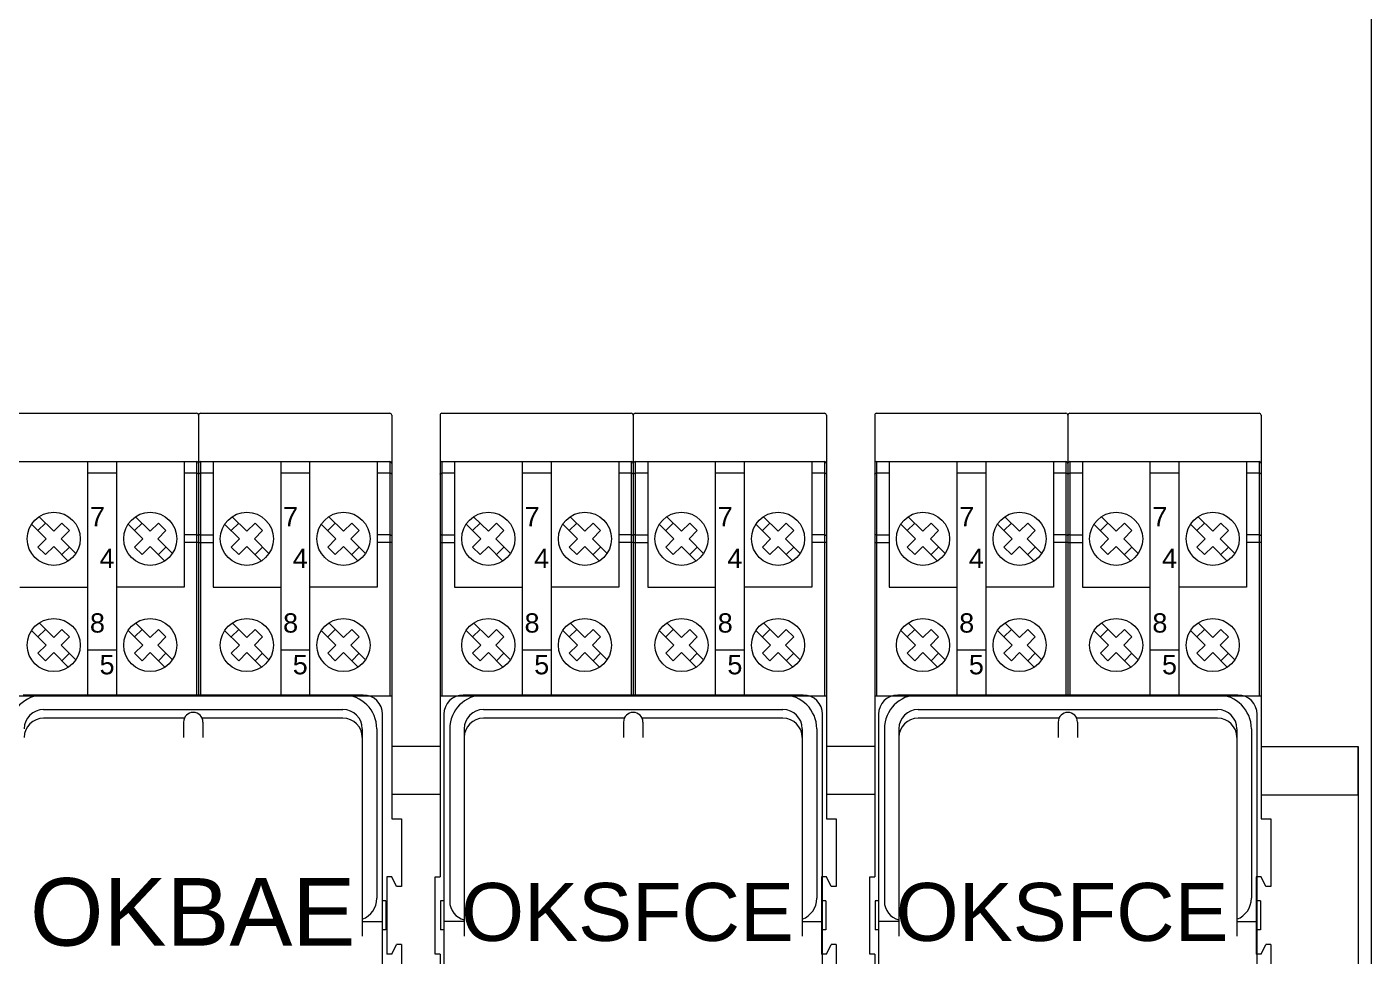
# Model space of a CAD drawing. Header units: millimetres. Extents: x 4137 to 6698, y 1400 to 3585.
# Drawn here: x 6354.3 to 6493.4, y 2784.6 to 2880.8 of the extents above; entities that cross this region are included whole.
import ezdxf

# ---------------------------------------------------------------- set-up
doc = ezdxf.new("R2010")
doc.units = ezdxf.units.MM
doc.layers.add('000-PI-Oprema', color=30, linetype='Continuous', lineweight=5)
doc.layers.add('002-PI-Kabelska kanalica', color=150, linetype='Continuous')
doc.styles.get("Standard").update_dxf_attribs({"font": 'arial.ttf'})

msp = doc.modelspace()

# ---------------------------------------------------------------- linework, layer by layer
at = {"layer": '000-PI-Oprema', "color": 0, "linetype": 'ByBlock', "lineweight": 0}
for p, q in [((6352.25, 2840.77), (6371.85, 2840.77)), ((6372.05, 2840.57), (6372.05, 2811.52)), ((6372.25, 2840.77), (6391.85, 2840.77)), ((6392.05, 2840.57), (6392.05, 2798.77)), ((6397.05, 2840.57), (6397.05, 2792.77)), ((6397.25, 2840.77), (6416.85, 2840.77)), ((6417.05, 2840.57), (6417.05, 2811.52)), ((6417.25, 2840.77), (6436.85, 2840.77)), ((6437.05, 2840.57), (6437.05, 2798.77)), ((6442.05, 2840.57), (6442.05, 2792.77)), ((6442.25, 2840.77), (6461.85, 2840.77)), ((6462.05, 2840.57), (6462.05, 2811.52)), ((6462.25, 2840.77), (6481.85, 2840.77)), ((6482.05, 2840.57), (6482.05, 2798.77)), ((6352.25, 2835.77), (6371.85, 2835.77)), ((6360.55, 2835.77), (6360.55, 2811.52)), ((6363.55, 2835.77), (6363.55, 2811.52)), ((6370.55, 2835.77), (6370.55, 2822.77)), ((6371.85, 2835.77), (6371.85, 2811.52)), ((6372.25, 2835.77), (6372.25, 2811.52)), ((6372.25, 2835.77), (6391.85, 2835.77)), ((6373.55, 2835.77), (6373.55, 2822.77)), ((6380.55, 2835.77), (6380.55, 2811.52)), ((6383.55, 2835.77), (6383.55, 2811.52)), ((6390.55, 2835.77), (6390.55, 2822.77)), ((6391.85, 2835.77), (6391.85, 2811.52)), ((6397.25, 2835.77), (6397.25, 2811.52)), ((6397.25, 2835.77), (6416.85, 2835.77)), ((6398.55, 2835.77), (6398.55, 2822.77)), ((6405.55, 2835.77), (6405.55, 2811.52)), ((6408.55, 2835.77), (6408.55, 2811.52)), ((6415.55, 2835.77), (6415.55, 2822.77)), ((6416.85, 2835.77), (6416.85, 2811.52)), ((6417.25, 2835.77), (6417.25, 2811.52)), ((6417.25, 2835.77), (6436.85, 2835.77)), ((6418.55, 2835.77), (6418.55, 2822.77)), ((6425.55, 2835.77), (6425.55, 2811.52)), ((6428.55, 2835.77), (6428.55, 2811.52)), ((6435.55, 2835.77), (6435.55, 2822.77)), ((6436.85, 2835.77), (6436.85, 2811.52)), ((6442.25, 2835.77), (6442.25, 2811.52)), ((6442.25, 2835.77), (6461.85, 2835.77)), ((6443.55, 2835.77), (6443.55, 2822.77)), ((6450.55, 2835.77), (6450.55, 2811.52)), ((6453.55, 2835.77), (6453.55, 2811.52)), ((6460.55, 2835.77), (6460.55, 2822.77)), ((6461.85, 2835.77), (6461.85, 2811.52)), ((6462.25, 2835.77), (6462.25, 2811.52)), ((6462.25, 2835.77), (6481.85, 2835.77)), ((6463.55, 2835.77), (6463.55, 2822.77)), ((6470.55, 2835.77), (6470.55, 2811.52)), ((6473.55, 2835.77), (6473.55, 2811.52)), ((6480.55, 2835.77), (6480.55, 2822.77)), ((6481.85, 2835.77), (6481.85, 2811.52)), ((6363.55, 2834.55), (6360.55, 2834.55)), ((6371.85, 2834.55), (6370.55, 2834.55)), ((6373.55, 2834.55), (6372.25, 2834.55)), ((6383.55, 2834.55), (6380.55, 2834.55)), ((6391.85, 2834.55), (6390.55, 2834.55)), ((6398.55, 2834.55), (6397.25, 2834.55)), ((6408.55, 2834.55), (6405.55, 2834.55)), ((6416.85, 2834.55), (6415.55, 2834.55)), ((6418.55, 2834.55), (6417.25, 2834.55)), ((6428.55, 2834.55), (6425.55, 2834.55)), ((6436.85, 2834.55), (6435.55, 2834.55)), ((6443.55, 2834.55), (6442.25, 2834.55)), ((6453.55, 2834.55), (6450.55, 2834.55)), ((6461.85, 2834.55), (6460.55, 2834.55)), ((6463.55, 2834.55), (6462.25, 2834.55)), ((6473.55, 2834.55), (6470.55, 2834.55)), ((6481.85, 2834.55), (6480.55, 2834.55)), ((6355.53, 2830.06), (6357.05, 2828.55)), ((6365.53, 2830.06), (6367.05, 2828.55)), ((6375.53, 2830.06), (6377.05, 2828.55)), ((6385.53, 2830.06), (6387.05, 2828.55)), ((6400.53, 2830.06), (6402.05, 2828.55)), ((6410.53, 2830.06), (6412.05, 2828.55)), ((6420.53, 2830.06), (6422.05, 2828.55)), ((6430.53, 2830.06), (6432.05, 2828.55)), ((6445.53, 2830.06), (6447.05, 2828.55)), ((6455.53, 2830.06), (6457.05, 2828.55)), ((6465.53, 2830.06), (6467.05, 2828.55)), ((6475.53, 2830.06), (6477.05, 2828.55)), ((6354.75, 2829.28), (6356.27, 2827.77)), ((6355.42, 2828.62), (6356.2, 2829.39)), ((6357.05, 2828.55), (6357.9, 2829.39)), ((6357.83, 2827.77), (6358.67, 2828.62)), ((6357.9, 2829.39), (6358.67, 2828.62)), ((6364.75, 2829.28), (6366.27, 2827.77)), ((6365.42, 2828.62), (6366.2, 2829.39)), ((6367.05, 2828.55), (6367.9, 2829.39)), ((6367.83, 2827.77), (6368.67, 2828.62)), ((6367.9, 2829.39), (6368.67, 2828.62)), ((6371.85, 2828.18), (6370.55, 2828.18)), ((6372.25, 2828.18), (6373.55, 2828.18)), ((6374.75, 2829.28), (6376.27, 2827.77)), ((6375.42, 2828.62), (6376.2, 2829.39)), ((6377.05, 2828.55), (6377.9, 2829.39)), ((6377.83, 2827.77), (6378.67, 2828.62)), ((6377.9, 2829.39), (6378.67, 2828.62)), ((6384.75, 2829.28), (6386.27, 2827.77)), ((6385.42, 2828.62), (6386.2, 2829.39)), ((6387.05, 2828.55), (6387.9, 2829.39)), ((6387.83, 2827.77), (6388.67, 2828.62)), ((6387.9, 2829.39), (6388.67, 2828.62)), ((6391.85, 2828.18), (6390.55, 2828.18)), ((6397.25, 2828.18), (6398.55, 2828.18)), ((6399.75, 2829.28), (6401.27, 2827.77)), ((6400.42, 2828.62), (6401.2, 2829.39)), ((6402.05, 2828.55), (6402.9, 2829.39)), ((6402.83, 2827.77), (6403.67, 2828.62)), ((6402.9, 2829.39), (6403.67, 2828.62)), ((6409.75, 2829.28), (6411.27, 2827.77)), ((6410.42, 2828.62), (6411.2, 2829.39)), ((6412.05, 2828.55), (6412.9, 2829.39)), ((6412.83, 2827.77), (6413.67, 2828.62)), ((6412.9, 2829.39), (6413.67, 2828.62)), ((6416.85, 2828.18), (6415.55, 2828.18)), ((6417.25, 2828.18), (6418.55, 2828.18)), ((6419.75, 2829.28), (6421.27, 2827.77)), ((6420.42, 2828.62), (6421.2, 2829.39)), ((6422.05, 2828.55), (6422.9, 2829.39)), ((6422.83, 2827.77), (6423.67, 2828.62)), ((6422.9, 2829.39), (6423.67, 2828.62)), ((6429.75, 2829.28), (6431.27, 2827.77)), ((6430.42, 2828.62), (6431.2, 2829.39)), ((6432.05, 2828.55), (6432.9, 2829.39)), ((6432.83, 2827.77), (6433.67, 2828.62)), ((6432.9, 2829.39), (6433.67, 2828.62)), ((6436.85, 2828.18), (6435.55, 2828.18)), ((6442.25, 2828.18), (6443.55, 2828.18)), ((6444.75, 2829.28), (6446.27, 2827.77)), ((6445.42, 2828.62), (6446.2, 2829.39)), ((6447.05, 2828.55), (6447.9, 2829.39)), ((6447.83, 2827.77), (6448.67, 2828.62)), ((6447.9, 2829.39), (6448.67, 2828.62)), ((6454.75, 2829.28), (6456.27, 2827.77)), ((6455.42, 2828.62), (6456.2, 2829.39)), ((6457.05, 2828.55), (6457.9, 2829.39)), ((6457.83, 2827.77), (6458.67, 2828.62)), ((6457.9, 2829.39), (6458.67, 2828.62)), ((6461.85, 2828.18), (6460.55, 2828.18)), ((6462.25, 2828.18), (6463.55, 2828.18)), ((6464.75, 2829.28), (6466.27, 2827.77)), ((6465.42, 2828.62), (6466.2, 2829.39)), ((6467.05, 2828.55), (6467.9, 2829.39)), ((6467.83, 2827.77), (6468.67, 2828.62)), ((6467.9, 2829.39), (6468.67, 2828.62)), ((6474.75, 2829.28), (6476.27, 2827.77)), ((6475.42, 2828.62), (6476.2, 2829.39)), ((6477.05, 2828.55), (6477.9, 2829.39)), ((6477.83, 2827.77), (6478.67, 2828.62)), ((6477.9, 2829.39), (6478.67, 2828.62)), ((6481.85, 2828.18), (6480.55, 2828.18)), ((6355.42, 2826.92), (6356.27, 2827.77)), ((6355.42, 2826.92), (6356.2, 2826.14)), ((6356.2, 2826.14), (6357.05, 2826.99)), ((6357.05, 2826.99), (6358.56, 2825.47)), ((6357.83, 2827.77), (6359.34, 2826.25)), ((6357.9, 2826.14), (6358.67, 2826.92)), ((6365.42, 2826.92), (6366.27, 2827.77)), ((6365.42, 2826.92), (6366.2, 2826.14)), ((6366.2, 2826.14), (6367.05, 2826.99)), ((6367.05, 2826.99), (6368.56, 2825.47)), ((6367.83, 2827.77), (6369.34, 2826.25)), ((6367.9, 2826.14), (6368.67, 2826.92)), ((6372.05, 2827.39), (6370.55, 2827.39)), ((6372.05, 2827.39), (6373.55, 2827.39)), ((6375.42, 2826.92), (6376.27, 2827.77)), ((6375.42, 2826.92), (6376.2, 2826.14)), ((6376.2, 2826.14), (6377.05, 2826.99)), ((6377.05, 2826.99), (6378.56, 2825.47)), ((6377.83, 2827.77), (6379.34, 2826.25)), ((6377.9, 2826.14), (6378.67, 2826.92)), ((6385.42, 2826.92), (6386.27, 2827.77)), ((6385.42, 2826.92), (6386.2, 2826.14)), ((6386.2, 2826.14), (6387.05, 2826.99)), ((6387.05, 2826.99), (6388.56, 2825.47)), ((6387.83, 2827.77), (6389.34, 2826.25)), ((6387.9, 2826.14), (6388.67, 2826.92)), ((6392.05, 2827.39), (6390.55, 2827.39)), ((6397.05, 2827.39), (6398.55, 2827.39)), ((6400.42, 2826.92), (6401.27, 2827.77)), ((6400.42, 2826.92), (6401.2, 2826.14)), ((6401.2, 2826.14), (6402.05, 2826.99)), ((6402.05, 2826.99), (6403.56, 2825.47)), ((6402.83, 2827.77), (6404.34, 2826.25)), ((6402.9, 2826.14), (6403.67, 2826.92)), ((6410.42, 2826.92), (6411.27, 2827.77)), ((6410.42, 2826.92), (6411.2, 2826.14)), ((6411.2, 2826.14), (6412.05, 2826.99)), ((6412.05, 2826.99), (6413.56, 2825.47)), ((6412.83, 2827.77), (6414.34, 2826.25)), ((6412.9, 2826.14), (6413.67, 2826.92)), ((6417.05, 2827.39), (6415.55, 2827.39)), ((6417.05, 2827.39), (6418.55, 2827.39)), ((6420.42, 2826.92), (6421.27, 2827.77)), ((6420.42, 2826.92), (6421.2, 2826.14)), ((6421.2, 2826.14), (6422.05, 2826.99)), ((6422.05, 2826.99), (6423.56, 2825.47)), ((6422.83, 2827.77), (6424.34, 2826.25)), ((6422.9, 2826.14), (6423.67, 2826.92)), ((6430.42, 2826.92), (6431.27, 2827.77)), ((6430.42, 2826.92), (6431.2, 2826.14)), ((6431.2, 2826.14), (6432.05, 2826.99)), ((6432.05, 2826.99), (6433.56, 2825.47)), ((6432.83, 2827.77), (6434.34, 2826.25)), ((6432.9, 2826.14), (6433.67, 2826.92)), ((6437.05, 2827.39), (6435.55, 2827.39)), ((6442.05, 2827.39), (6443.55, 2827.39)), ((6445.42, 2826.92), (6446.27, 2827.77)), ((6445.42, 2826.92), (6446.2, 2826.14)), ((6446.2, 2826.14), (6447.05, 2826.99)), ((6447.05, 2826.99), (6448.56, 2825.47)), ((6447.83, 2827.77), (6449.34, 2826.25)), ((6447.9, 2826.14), (6448.67, 2826.92)), ((6455.42, 2826.92), (6456.27, 2827.77)), ((6455.42, 2826.92), (6456.2, 2826.14)), ((6456.2, 2826.14), (6457.05, 2826.99)), ((6457.05, 2826.99), (6458.56, 2825.47)), ((6457.83, 2827.77), (6459.34, 2826.25)), ((6457.9, 2826.14), (6458.67, 2826.92)), ((6462.05, 2827.39), (6460.55, 2827.39)), ((6462.05, 2827.39), (6463.55, 2827.39)), ((6465.42, 2826.92), (6466.27, 2827.77)), ((6465.42, 2826.92), (6466.2, 2826.14)), ((6466.2, 2826.14), (6467.05, 2826.99)), ((6467.05, 2826.99), (6468.56, 2825.47)), ((6467.83, 2827.77), (6469.34, 2826.25)), ((6467.9, 2826.14), (6468.67, 2826.92)), ((6475.42, 2826.92), (6476.27, 2827.77)), ((6475.42, 2826.92), (6476.2, 2826.14)), ((6476.2, 2826.14), (6477.05, 2826.99)), ((6477.05, 2826.99), (6478.56, 2825.47)), ((6477.83, 2827.77), (6479.34, 2826.25)), ((6477.9, 2826.14), (6478.67, 2826.92)), ((6482.05, 2827.39), (6480.55, 2827.39)), ((6353.55, 2822.77), (6360.55, 2822.77)), ((6370.55, 2822.77), (6363.55, 2822.77)), ((6373.55, 2822.77), (6380.55, 2822.77)), ((6390.55, 2822.77), (6383.55, 2822.77)), ((6398.55, 2822.77), (6405.55, 2822.77)), ((6415.55, 2822.77), (6408.55, 2822.77)), ((6418.55, 2822.77), (6425.55, 2822.77)), ((6435.55, 2822.77), (6428.55, 2822.77)), ((6443.55, 2822.77), (6450.55, 2822.77)), ((6460.55, 2822.77), (6453.55, 2822.77)), ((6463.55, 2822.77), (6470.55, 2822.77)), ((6480.55, 2822.77), (6473.55, 2822.77)), ((6355.42, 2817.62), (6356.2, 2818.39)), ((6355.53, 2819.06), (6357.05, 2817.55)), ((6357.05, 2817.55), (6357.9, 2818.39)), ((6357.9, 2818.39), (6358.67, 2817.62)), ((6365.42, 2817.62), (6366.2, 2818.39)), ((6365.53, 2819.06), (6367.05, 2817.55)), ((6367.05, 2817.55), (6367.9, 2818.39)), ((6367.9, 2818.39), (6368.67, 2817.62)), ((6375.42, 2817.62), (6376.2, 2818.39)), ((6375.53, 2819.06), (6377.05, 2817.55)), ((6377.05, 2817.55), (6377.9, 2818.39)), ((6377.9, 2818.39), (6378.67, 2817.62)), ((6385.42, 2817.62), (6386.2, 2818.39)), ((6385.53, 2819.06), (6387.05, 2817.55)), ((6387.05, 2817.55), (6387.9, 2818.39)), ((6387.9, 2818.39), (6388.67, 2817.62)), ((6400.42, 2817.62), (6401.2, 2818.39)), ((6400.53, 2819.06), (6402.05, 2817.55)), ((6402.05, 2817.55), (6402.9, 2818.39)), ((6402.9, 2818.39), (6403.67, 2817.62)), ((6410.42, 2817.62), (6411.2, 2818.39)), ((6410.53, 2819.06), (6412.05, 2817.55)), ((6412.05, 2817.55), (6412.9, 2818.39)), ((6412.9, 2818.39), (6413.67, 2817.62)), ((6420.42, 2817.62), (6421.2, 2818.39)), ((6420.53, 2819.06), (6422.05, 2817.55)), ((6422.05, 2817.55), (6422.9, 2818.39)), ((6422.9, 2818.39), (6423.67, 2817.62)), ((6430.42, 2817.62), (6431.2, 2818.39)), ((6430.53, 2819.06), (6432.05, 2817.55)), ((6432.05, 2817.55), (6432.9, 2818.39)), ((6432.9, 2818.39), (6433.67, 2817.62)), ((6445.42, 2817.62), (6446.2, 2818.39)), ((6445.53, 2819.06), (6447.05, 2817.55)), ((6447.05, 2817.55), (6447.9, 2818.39)), ((6447.9, 2818.39), (6448.67, 2817.62)), ((6455.42, 2817.62), (6456.2, 2818.39)), ((6455.53, 2819.06), (6457.05, 2817.55)), ((6457.05, 2817.55), (6457.9, 2818.39)), ((6457.9, 2818.39), (6458.67, 2817.62)), ((6465.42, 2817.62), (6466.2, 2818.39)), ((6465.53, 2819.06), (6467.05, 2817.55)), ((6467.05, 2817.55), (6467.9, 2818.39)), ((6467.9, 2818.39), (6468.67, 2817.62)), ((6475.42, 2817.62), (6476.2, 2818.39)), ((6475.53, 2819.06), (6477.05, 2817.55)), ((6477.05, 2817.55), (6477.9, 2818.39)), ((6477.9, 2818.39), (6478.67, 2817.62)), ((6354.75, 2818.28), (6356.27, 2816.77)), ((6357.83, 2816.77), (6358.67, 2817.62)), ((6364.75, 2818.28), (6366.27, 2816.77)), ((6367.83, 2816.77), (6368.67, 2817.62)), ((6374.75, 2818.28), (6376.27, 2816.77)), ((6377.83, 2816.77), (6378.67, 2817.62)), ((6384.75, 2818.28), (6386.27, 2816.77)), ((6387.83, 2816.77), (6388.67, 2817.62)), ((6399.75, 2818.28), (6401.27, 2816.77)), ((6402.83, 2816.77), (6403.67, 2817.62)), ((6409.75, 2818.28), (6411.27, 2816.77)), ((6412.83, 2816.77), (6413.67, 2817.62)), ((6419.75, 2818.28), (6421.27, 2816.77)), ((6422.83, 2816.77), (6423.67, 2817.62)), ((6429.75, 2818.28), (6431.27, 2816.77)), ((6432.83, 2816.77), (6433.67, 2817.62)), ((6444.75, 2818.28), (6446.27, 2816.77)), ((6447.83, 2816.77), (6448.67, 2817.62)), ((6454.75, 2818.28), (6456.27, 2816.77)), ((6457.83, 2816.77), (6458.67, 2817.62)), ((6464.75, 2818.28), (6466.27, 2816.77)), ((6467.83, 2816.77), (6468.67, 2817.62)), ((6474.75, 2818.28), (6476.27, 2816.77)), ((6477.83, 2816.77), (6478.67, 2817.62)), ((6355.42, 2815.92), (6356.27, 2816.77)), ((6355.42, 2815.92), (6356.2, 2815.14)), ((6356.2, 2815.14), (6357.05, 2815.99)), ((6357.05, 2815.99), (6358.56, 2814.47)), ((6357.83, 2816.77), (6359.34, 2815.25)), ((6357.9, 2815.14), (6358.67, 2815.92)), ((6363.55, 2816.25), (6360.55, 2816.25)), ((6365.42, 2815.92), (6366.27, 2816.77)), ((6365.42, 2815.92), (6366.2, 2815.14)), ((6366.2, 2815.14), (6367.05, 2815.99)), ((6367.05, 2815.99), (6368.56, 2814.47)), ((6367.83, 2816.77), (6369.34, 2815.25)), ((6367.9, 2815.14), (6368.67, 2815.92)), ((6375.42, 2815.92), (6376.27, 2816.77)), ((6375.42, 2815.92), (6376.2, 2815.14)), ((6376.2, 2815.14), (6377.05, 2815.99)), ((6377.05, 2815.99), (6378.56, 2814.47)), ((6377.83, 2816.77), (6379.34, 2815.25)), ((6377.9, 2815.14), (6378.67, 2815.92)), ((6383.55, 2816.25), (6380.55, 2816.25)), ((6385.42, 2815.92), (6386.27, 2816.77)), ((6385.42, 2815.92), (6386.2, 2815.14)), ((6386.2, 2815.14), (6387.05, 2815.99)), ((6387.05, 2815.99), (6388.56, 2814.47)), ((6387.83, 2816.77), (6389.34, 2815.25)), ((6387.9, 2815.14), (6388.67, 2815.92)), ((6400.42, 2815.92), (6401.27, 2816.77)), ((6400.42, 2815.92), (6401.2, 2815.14)), ((6401.2, 2815.14), (6402.05, 2815.99)), ((6402.05, 2815.99), (6403.56, 2814.47)), ((6402.83, 2816.77), (6404.34, 2815.25)), ((6402.9, 2815.14), (6403.67, 2815.92)), ((6408.55, 2816.25), (6405.55, 2816.25)), ((6410.42, 2815.92), (6411.27, 2816.77)), ((6410.42, 2815.92), (6411.2, 2815.14)), ((6411.2, 2815.14), (6412.05, 2815.99)), ((6412.05, 2815.99), (6413.56, 2814.47)), ((6412.83, 2816.77), (6414.34, 2815.25)), ((6412.9, 2815.14), (6413.67, 2815.92)), ((6420.42, 2815.92), (6421.27, 2816.77)), ((6420.42, 2815.92), (6421.2, 2815.14)), ((6421.2, 2815.14), (6422.05, 2815.99)), ((6422.05, 2815.99), (6423.56, 2814.47)), ((6422.83, 2816.77), (6424.34, 2815.25)), ((6422.9, 2815.14), (6423.67, 2815.92)), ((6428.55, 2816.25), (6425.55, 2816.25)), ((6430.42, 2815.92), (6431.27, 2816.77)), ((6430.42, 2815.92), (6431.2, 2815.14)), ((6431.2, 2815.14), (6432.05, 2815.99)), ((6432.05, 2815.99), (6433.56, 2814.47)), ((6432.83, 2816.77), (6434.34, 2815.25)), ((6432.9, 2815.14), (6433.67, 2815.92)), ((6445.42, 2815.92), (6446.27, 2816.77)), ((6445.42, 2815.92), (6446.2, 2815.14)), ((6446.2, 2815.14), (6447.05, 2815.99)), ((6447.05, 2815.99), (6448.56, 2814.47)), ((6447.83, 2816.77), (6449.34, 2815.25)), ((6447.9, 2815.14), (6448.67, 2815.92)), ((6453.55, 2816.25), (6450.55, 2816.25)), ((6455.42, 2815.92), (6456.27, 2816.77)), ((6455.42, 2815.92), (6456.2, 2815.14)), ((6456.2, 2815.14), (6457.05, 2815.99)), ((6457.05, 2815.99), (6458.56, 2814.47)), ((6457.83, 2816.77), (6459.34, 2815.25)), ((6457.9, 2815.14), (6458.67, 2815.92)), ((6465.42, 2815.92), (6466.27, 2816.77)), ((6465.42, 2815.92), (6466.2, 2815.14)), ((6466.2, 2815.14), (6467.05, 2815.99)), ((6467.05, 2815.99), (6468.56, 2814.47)), ((6467.83, 2816.77), (6469.34, 2815.25)), ((6467.9, 2815.14), (6468.67, 2815.92)), ((6473.55, 2816.25), (6470.55, 2816.25)), ((6475.42, 2815.92), (6476.27, 2816.77)), ((6475.42, 2815.92), (6476.2, 2815.14)), ((6476.2, 2815.14), (6477.05, 2815.99)), ((6477.05, 2815.99), (6478.56, 2814.47)), ((6477.83, 2816.77), (6479.34, 2815.25)), ((6477.9, 2815.14), (6478.67, 2815.92)), ((6352.05, 2811.52), (6372.05, 2811.52)), ((6389.1, 2811.6), (6353.9, 2811.6)), ((6356, 2811.6), (6387, 2811.6)), ((6372.05, 2811.52), (6392.05, 2811.52)), ((6397.05, 2811.52), (6417.05, 2811.52)), ((6434.65, 2811.6), (6399.45, 2811.6)), ((6401.55, 2811.6), (6432.55, 2811.6)), ((6417.05, 2811.52), (6437.05, 2811.52)), ((6442.05, 2811.52), (6462.05, 2811.52)), ((6479.65, 2811.6), (6444.45, 2811.6)), ((6446.55, 2811.6), (6477.55, 2811.6)), ((6462.05, 2811.52), (6482.05, 2811.52)), ((6356, 2810.1), (6387, 2810.1)), ((6401.55, 2810.1), (6432.55, 2810.1)), ((6446.55, 2810.1), (6477.55, 2810.1)), ((6370.58, 2809.2), (6356, 2809.2)), ((6370.5, 2808.8), (6370.5, 2807.2)), ((6387, 2809.2), (6372.42, 2809.2)), ((6372.5, 2808.8), (6372.5, 2807.2)), ((6391.1, 2768), (6391.1, 2809.6)), ((6397.45, 2809.6), (6397.45, 2768)), ((6416.13, 2809.2), (6401.55, 2809.2)), ((6416.05, 2808.8), (6416.05, 2807.2)), ((6432.55, 2809.2), (6417.96, 2809.2)), ((6418.05, 2808.8), (6418.05, 2807.2)), ((6436.65, 2768), (6436.65, 2809.6)), ((6442.45, 2809.6), (6442.45, 2768)), ((6461.13, 2809.2), (6446.55, 2809.2)), ((6461.05, 2808.8), (6461.05, 2807.2)), ((6477.55, 2809.2), (6462.96, 2809.2)), ((6463.05, 2808.8), (6463.05, 2807.2)), ((6481.65, 2768), (6481.65, 2809.6)), ((6389, 2808.1), (6389, 2790.55)), ((6389, 2807.2), (6389, 2786.65)), ((6390.5, 2808.1), (6390.5, 2790.55)), ((6398.05, 2808.1), (6398.05, 2790.25)), ((6399.55, 2808.1), (6399.55, 2790.25)), ((6399.55, 2807.2), (6399.55, 2786.65)), ((6434.55, 2808.1), (6434.55, 2790.55)), ((6434.55, 2807.2), (6434.55, 2786.65)), ((6436.05, 2808.1), (6436.05, 2790.55)), ((6443.05, 2808.1), (6443.05, 2790.25)), ((6444.55, 2808.1), (6444.55, 2790.25)), ((6444.55, 2807.2), (6444.55, 2786.65)), ((6479.55, 2808.1), (6479.55, 2790.55)), ((6479.55, 2807.2), (6479.55, 2786.65)), ((6481.05, 2808.1), (6481.05, 2790.55)), ((6392.05, 2798.77), (6393.05, 2798.77)), ((6393.05, 2798.77), (6393.05, 2791.77)), ((6437.05, 2798.77), (6438.05, 2798.77)), ((6438.05, 2798.77), (6438.05, 2791.77)), ((6482.05, 2798.77), (6483.05, 2798.77)), ((6483.05, 2798.77), (6483.05, 2791.77)), ((6391.55, 2792.77), (6391.55, 2784.77)), ((6392.05, 2792.77), (6391.55, 2792.77)), ((6392.55, 2791.77), (6392.05, 2792.77)), ((6396.55, 2784.77), (6396.55, 2792.77)), ((6396.55, 2792.77), (6397.05, 2792.77)), ((6436.55, 2792.77), (6436.55, 2784.77)), ((6437.05, 2792.77), (6436.55, 2792.77)), ((6437.55, 2791.77), (6437.05, 2792.77)), ((6441.55, 2784.77), (6441.55, 2792.77)), ((6441.55, 2792.77), (6442.05, 2792.77)), ((6481.55, 2792.77), (6481.55, 2784.77)), ((6482.05, 2792.77), (6481.55, 2792.77)), ((6482.55, 2791.77), (6482.05, 2792.77)), ((6393.05, 2791.77), (6392.55, 2791.77)), ((6438.05, 2791.77), (6437.55, 2791.77)), ((6483.05, 2791.77), (6482.55, 2791.77)), ((6391.45, 2790.3), (6391.1, 2790.3)), ((6391.45, 2790.3), (6391.45, 2787.3)), ((6397.1, 2790.3), (6397.1, 2787.3)), ((6397.45, 2790.3), (6397.1, 2790.3)), ((6437, 2790.3), (6436.65, 2790.3)), ((6437, 2790.3), (6437, 2787.3)), ((6442.1, 2790.3), (6442.1, 2787.3)), ((6442.45, 2790.3), (6442.1, 2790.3)), ((6482, 2790.3), (6481.65, 2790.3)), ((6482, 2790.3), (6482, 2787.3)), ((6389, 2788.15), (6391.1, 2788.15)), ((6399.55, 2788.15), (6397.45, 2788.15)), ((6434.55, 2788.15), (6436.65, 2788.15)), ((6444.55, 2788.15), (6442.45, 2788.15)), ((6479.55, 2788.15), (6481.65, 2788.15)), ((6391.45, 2787.3), (6391.1, 2787.3)), ((6397.45, 2787.3), (6397.1, 2787.3)), ((6437, 2787.3), (6436.65, 2787.3)), ((6442.45, 2787.3), (6442.1, 2787.3)), ((6482, 2787.3), (6481.65, 2787.3)), ((6392.05, 2784.77), (6392.55, 2785.77)), ((6393.05, 2785.77), (6392.55, 2785.77)), ((6393.05, 2785.77), (6393.05, 2778.77)), ((6437.05, 2784.77), (6437.55, 2785.77)), ((6438.05, 2785.77), (6437.55, 2785.77)), ((6438.05, 2785.77), (6438.05, 2778.77)), ((6482.05, 2784.77), (6482.55, 2785.77)), ((6483.05, 2785.77), (6482.55, 2785.77)), ((6483.05, 2785.77), (6483.05, 2778.77)), ((6392.05, 2784.77), (6391.55, 2784.77)), ((6397.05, 2784.77), (6396.55, 2784.77)), ((6397.05, 2784.77), (6397.05, 2741.97)), ((6437.05, 2784.77), (6436.55, 2784.77)), ((6442.05, 2784.77), (6441.55, 2784.77)), ((6442.05, 2784.77), (6442.05, 2741.97)), ((6482.05, 2784.77), (6481.55, 2784.77))]:
    msp.add_line(p, q, dxfattribs=at)
for points in [[(6372.05, 2834.47), (6372.05, 2834.48), (6372.04, 2834.49), (6372.03, 2834.5), (6372.02, 2834.51), (6372.01, 2834.52), (6371.99, 2834.53), (6371.97, 2834.54), (6371.95, 2834.54), (6371.92, 2834.55), (6371.9, 2834.55), (6371.87, 2834.55), (6371.85, 2834.55)], [(6372.05, 2834.47), (6372.05, 2834.48), (6372.05, 2834.49), (6372.06, 2834.5), (6372.07, 2834.51), (6372.09, 2834.52), (6372.11, 2834.53), (6372.13, 2834.54), (6372.15, 2834.54), (6372.17, 2834.55), (6372.2, 2834.55), (6372.22, 2834.55), (6372.25, 2834.55)], [(6392.05, 2834.47), (6392.05, 2834.48), (6392.04, 2834.49), (6392.03, 2834.5), (6392.02, 2834.51), (6392.01, 2834.52), (6391.99, 2834.53), (6391.97, 2834.54), (6391.95, 2834.54), (6391.92, 2834.55), (6391.9, 2834.55), (6391.87, 2834.55), (6391.85, 2834.55)], [(6397.05, 2834.47), (6397.05, 2834.48), (6397.05, 2834.49), (6397.06, 2834.5), (6397.07, 2834.51), (6397.09, 2834.52), (6397.11, 2834.53), (6397.13, 2834.54), (6397.15, 2834.54), (6397.17, 2834.55), (6397.2, 2834.55), (6397.22, 2834.55), (6397.25, 2834.55)], [(6417.05, 2834.47), (6417.05, 2834.48), (6417.04, 2834.49), (6417.03, 2834.5), (6417.02, 2834.51), (6417.01, 2834.52), (6416.99, 2834.53), (6416.97, 2834.54), (6416.95, 2834.54), (6416.92, 2834.55), (6416.9, 2834.55), (6416.87, 2834.55), (6416.85, 2834.55)], [(6417.05, 2834.47), (6417.05, 2834.48), (6417.05, 2834.49), (6417.06, 2834.5), (6417.07, 2834.51), (6417.09, 2834.52), (6417.11, 2834.53), (6417.13, 2834.54), (6417.15, 2834.54), (6417.17, 2834.55), (6417.2, 2834.55), (6417.22, 2834.55), (6417.25, 2834.55)], [(6437.05, 2834.47), (6437.05, 2834.48), (6437.04, 2834.49), (6437.03, 2834.5), (6437.02, 2834.51), (6437.01, 2834.52), (6436.99, 2834.53), (6436.97, 2834.54), (6436.95, 2834.54), (6436.92, 2834.55), (6436.9, 2834.55), (6436.87, 2834.55), (6436.85, 2834.55)], [(6442.05, 2834.47), (6442.05, 2834.48), (6442.05, 2834.49), (6442.06, 2834.5), (6442.07, 2834.51), (6442.09, 2834.52), (6442.11, 2834.53), (6442.13, 2834.54), (6442.15, 2834.54), (6442.17, 2834.55), (6442.2, 2834.55), (6442.22, 2834.55), (6442.25, 2834.55)], [(6462.05, 2834.47), (6462.05, 2834.48), (6462.04, 2834.49), (6462.03, 2834.5), (6462.02, 2834.51), (6462.01, 2834.52), (6461.99, 2834.53), (6461.97, 2834.54), (6461.95, 2834.54), (6461.92, 2834.55), (6461.9, 2834.55), (6461.87, 2834.55), (6461.85, 2834.55)], [(6462.05, 2834.47), (6462.05, 2834.48), (6462.05, 2834.49), (6462.06, 2834.5), (6462.07, 2834.51), (6462.09, 2834.52), (6462.11, 2834.53), (6462.13, 2834.54), (6462.15, 2834.54), (6462.17, 2834.55), (6462.2, 2834.55), (6462.22, 2834.55), (6462.25, 2834.55)], [(6482.05, 2834.47), (6482.05, 2834.48), (6482.04, 2834.49), (6482.03, 2834.5), (6482.02, 2834.51), (6482.01, 2834.52), (6481.99, 2834.53), (6481.97, 2834.54), (6481.95, 2834.54), (6481.92, 2834.55), (6481.9, 2834.55), (6481.87, 2834.55), (6481.85, 2834.55)], [(6371.85, 2828.18), (6371.87, 2828.17), (6371.9, 2828.17), (6371.92, 2828.17), (6371.95, 2828.17), (6371.97, 2828.16), (6371.99, 2828.15), (6372.01, 2828.14), (6372.02, 2828.14), (6372.03, 2828.13), (6372.04, 2828.12), (6372.05, 2828.11), (6372.05, 2828.1)], [(6372.25, 2828.18), (6372.22, 2828.17), (6372.2, 2828.17), (6372.17, 2828.17), (6372.15, 2828.17), (6372.13, 2828.16), (6372.11, 2828.15), (6372.09, 2828.14), (6372.07, 2828.14), (6372.06, 2828.13), (6372.05, 2828.12), (6372.05, 2828.11), (6372.05, 2828.1)], [(6391.85, 2828.18), (6391.87, 2828.17), (6391.9, 2828.17), (6391.92, 2828.17), (6391.95, 2828.17), (6391.97, 2828.16), (6391.99, 2828.15), (6392.01, 2828.14), (6392.02, 2828.14), (6392.03, 2828.13), (6392.04, 2828.12), (6392.05, 2828.11), (6392.05, 2828.1)], [(6397.25, 2828.18), (6397.22, 2828.17), (6397.2, 2828.17), (6397.17, 2828.17), (6397.15, 2828.17), (6397.13, 2828.16), (6397.11, 2828.15), (6397.09, 2828.14), (6397.07, 2828.14), (6397.06, 2828.13), (6397.05, 2828.12), (6397.05, 2828.11), (6397.05, 2828.1)], [(6416.85, 2828.18), (6416.87, 2828.17), (6416.9, 2828.17), (6416.92, 2828.17), (6416.95, 2828.17), (6416.97, 2828.16), (6416.99, 2828.15), (6417.01, 2828.14), (6417.02, 2828.14), (6417.03, 2828.13), (6417.04, 2828.12), (6417.05, 2828.11), (6417.05, 2828.1)], [(6417.25, 2828.18), (6417.22, 2828.17), (6417.2, 2828.17), (6417.17, 2828.17), (6417.15, 2828.17), (6417.13, 2828.16), (6417.11, 2828.15), (6417.09, 2828.14), (6417.07, 2828.14), (6417.06, 2828.13), (6417.05, 2828.12), (6417.05, 2828.11), (6417.05, 2828.1)], [(6436.85, 2828.18), (6436.87, 2828.17), (6436.9, 2828.17), (6436.92, 2828.17), (6436.95, 2828.17), (6436.97, 2828.16), (6436.99, 2828.15), (6437.01, 2828.14), (6437.02, 2828.14), (6437.03, 2828.13), (6437.04, 2828.12), (6437.05, 2828.11), (6437.05, 2828.1)], [(6442.25, 2828.18), (6442.22, 2828.17), (6442.2, 2828.17), (6442.17, 2828.17), (6442.15, 2828.17), (6442.13, 2828.16), (6442.11, 2828.15), (6442.09, 2828.14), (6442.07, 2828.14), (6442.06, 2828.13), (6442.05, 2828.12), (6442.05, 2828.11), (6442.05, 2828.1)], [(6461.85, 2828.18), (6461.87, 2828.17), (6461.9, 2828.17), (6461.92, 2828.17), (6461.95, 2828.17), (6461.97, 2828.16), (6461.99, 2828.15), (6462.01, 2828.14), (6462.02, 2828.14), (6462.03, 2828.13), (6462.04, 2828.12), (6462.05, 2828.11), (6462.05, 2828.1)], [(6462.25, 2828.18), (6462.22, 2828.17), (6462.2, 2828.17), (6462.17, 2828.17), (6462.15, 2828.17), (6462.13, 2828.16), (6462.11, 2828.15), (6462.09, 2828.14), (6462.07, 2828.14), (6462.06, 2828.13), (6462.05, 2828.12), (6462.05, 2828.11), (6462.05, 2828.1)], [(6481.85, 2828.18), (6481.87, 2828.17), (6481.9, 2828.17), (6481.92, 2828.17), (6481.95, 2828.17), (6481.97, 2828.16), (6481.99, 2828.15), (6482.01, 2828.14), (6482.02, 2828.14), (6482.03, 2828.13), (6482.04, 2828.12), (6482.05, 2828.11), (6482.05, 2828.1)]]:
    msp.add_lwpolyline(points, dxfattribs=at)
for centre in [(6357.05, 2827.77), (6367.05, 2827.77), (6377.05, 2827.77), (6387.05, 2827.77), (6402.05, 2827.77), (6412.05, 2827.77), (6422.05, 2827.77), (6432.05, 2827.77), (6447.05, 2827.77), (6457.05, 2827.77), (6467.05, 2827.77), (6477.05, 2827.77), (6357.05, 2816.77), (6367.05, 2816.77), (6377.05, 2816.77), (6387.05, 2816.77), (6402.05, 2816.77), (6412.05, 2816.77), (6422.05, 2816.77), (6432.05, 2816.77), (6447.05, 2816.77), (6457.05, 2816.77), (6467.05, 2816.77), (6477.05, 2816.77)]:
    msp.add_circle(centre, 2.75, dxfattribs=at)
for centre, radius, start, end in [((6371.85, 2840.57), 0.2, 0, 90), ((6372.25, 2840.57), 0.2, 90, 180), ((6391.85, 2840.57), 0.2, 0, 90), ((6397.25, 2840.57), 0.2, 90, 180), ((6416.85, 2840.57), 0.2, 0, 90), ((6417.25, 2840.57), 0.2, 90, 180), ((6436.85, 2840.57), 0.2, 0, 90), ((6442.25, 2840.57), 0.2, 90, 180), ((6461.85, 2840.57), 0.2, 0, 90), ((6462.25, 2840.57), 0.2, 90, 180), ((6481.85, 2840.57), 0.2, 0, 90), ((6371.85, 2835.57), 0.2, 0, 90), ((6372.25, 2835.57), 0.2, 90, 180), ((6391.85, 2835.57), 0.2, 0, 90), ((6397.25, 2835.57), 0.2, 90, 180), ((6416.85, 2835.57), 0.2, 0, 90), ((6417.25, 2835.57), 0.2, 90, 180), ((6436.85, 2835.57), 0.2, 0, 90), ((6442.25, 2835.57), 0.2, 90, 180), ((6461.85, 2835.57), 0.2, 0, 90), ((6462.25, 2835.57), 0.2, 90, 180), ((6481.85, 2835.57), 0.2, 0, 90), ((6356, 2808.1), 3.5, 90, 180), ((6387, 2808.1), 3.5, 0, 90), ((6389.1, 2809.6), 2, 0, 90), ((6399.45, 2809.6), 2, 90, 180), ((6401.55, 2808.1), 3.5, 90, 180), ((6432.55, 2808.1), 3.5, 0, 90), ((6434.65, 2809.6), 2, 0, 90), ((6444.45, 2809.6), 2, 90, 180), ((6446.55, 2808.1), 3.5, 90, 180), ((6477.55, 2808.1), 3.5, 0, 90), ((6479.65, 2809.6), 2, 0, 90), ((6356, 2808.1), 2, 90, 180), ((6387, 2808.1), 2, 0, 90), ((6401.55, 2808.1), 2, 90, 180), ((6432.55, 2808.1), 2, 0, 90), ((6446.55, 2808.1), 2, 90, 180), ((6477.55, 2808.1), 2, 0, 90), ((6356, 2807.2), 2, 90, 180), ((6371.5, 2808.8), 1, 0, 180), ((6387, 2807.2), 2, 0, 90), ((6401.55, 2807.2), 2, 90, 180), ((6417.05, 2808.8), 1, 0, 180), ((6432.55, 2807.2), 2, 0, 90), ((6446.55, 2807.2), 2, 90, 180), ((6462.05, 2808.8), 1, 0, 180), ((6477.55, 2807.2), 2, 0, 90), ((6388.2, 2790.55), 2.3, 290.3544, 0), ((6433.75, 2790.55), 2.3, 290.3544, 0), ((6478.75, 2790.55), 2.3, 290.3544, 0), ((6400.05, 2790.25), 2, 180, 255.5225), ((6445.05, 2790.25), 2, 180, 255.5225)]:
    msp.add_arc(centre, radius, start, end, dxfattribs=at)
at = {"layer": '002-PI-Kabelska kanalica', "color": 0, "linetype": 'ByBlock', "lineweight": 0}
msp.add_line((6493.45, 3120.78), (6493.45, 1735.78), dxfattribs=at)
at = {"layer": '002-PI-Kabelska kanalica', "color": 0, "linetype": 'ByBlock', "lineweight": 0, "ltscale": 0.25}
for p, q in [((6392.05, 2806.32), (6397.05, 2806.32)), ((6437.05, 2806.32), (6442.05, 2806.32)), ((6482.05, 2806.27), (6492.11, 2806.27)), ((6485.45, 2806.27), (6492.11, 2806.27)), ((6492.11, 2801.27), (6492.11, 2806.27)), ((6492.11, 2806.27), (6492.11, 2771.27)), ((6392.05, 2801.32), (6397.05, 2801.32)), ((6437.05, 2801.32), (6442.05, 2801.32)), ((6482.05, 2801.27), (6492.11, 2801.27))]:
    msp.add_line(p, q, dxfattribs=at)

# ---------------------------------------------------------------- texts
at = {"layer": '000-PI-Oprema', "color": 0, "linetype": 'ByBlock', "lineweight": 0, "char_height": 1.9995, "width": 2.5471}
for s, insert, attachment_point in [('{\\fArial|b0|i0|c0|p34;7}', (6360.8, 2831.06), 1), ('{\\fArial|b0|i0|c0|p34;7}', (6380.8, 2831.06), 1), ('{\\fArial|b0|i0|c0|p34;7}', (6405.8, 2831.06), 1), ('{\\fArial|b0|i0|c0|p34;7}', (6425.8, 2831.06), 1), ('{\\fArial|b0|i0|c0|p34;7}', (6450.8, 2831.06), 1), ('{\\fArial|b0|i0|c0|p34;7}', (6470.8, 2831.06), 1), ('{\\fArial|b0|i0|c0|p34;4}', (6363.35, 2826.74), 3), ('{\\fArial|b0|i0|c0|p34;4}', (6383.35, 2826.74), 3), ('{\\fArial|b0|i0|c0|p34;4}', (6408.35, 2826.74), 3), ('{\\fArial|b0|i0|c0|p34;4}', (6428.35, 2826.74), 3), ('{\\fArial|b0|i0|c0|p34;4}', (6453.35, 2826.74), 3), ('{\\fArial|b0|i0|c0|p34;4}', (6473.35, 2826.74), 3), ('{\\fArial|b0|i0|c0|p34;8}', (6360.8, 2820.06), 1), ('{\\fArial|b0|i0|c0|p34;8}', (6380.8, 2820.06), 1), ('{\\fArial|b0|i0|c0|p34;8}', (6405.8, 2820.06), 1), ('{\\fArial|b0|i0|c0|p34;8}', (6425.8, 2820.06), 1), ('{\\fArial|b0|i0|c0|p34;8}', (6450.8, 2820.06), 1), ('{\\fArial|b0|i0|c0|p34;8}', (6470.8, 2820.06), 1), ('{\\fArial|b0|i0|c0|p34;5}', (6363.35, 2815.74), 3), ('{\\fArial|b0|i0|c0|p34;5}', (6383.35, 2815.74), 3), ('{\\fArial|b0|i0|c0|p34;5}', (6408.35, 2815.74), 3), ('{\\fArial|b0|i0|c0|p34;5}', (6428.35, 2815.74), 3), ('{\\fArial|b0|i0|c0|p34;5}', (6453.35, 2815.74), 3), ('{\\fArial|b0|i0|c0|p34;5}', (6473.35, 2815.74), 3)]:
    msp.add_mtext(s, dxfattribs=dict(at, insert=insert, attachment_point=attachment_point))
at = {"layer": '000-PI-Oprema', "color": 0, "linetype": 'ByBlock', "lineweight": 0, "attachment_point": 5}
for s, insert, char_height in [('{\\fArial|b0|i0|c238|p34;OK}BAE', (6371.44, 2789.1), 7), ('{\\fArial|b0|i0|c238|p34;OK}S{\\fArial|b0|i0|c238|p34;FC}E', (6416.46, 2789.1), 6), ('{\\fArial|b0|i0|c238|p34;OK}S{\\fArial|b0|i0|c238|p34;FC}E', (6461.46, 2789.1), 6)]:
    msp.add_mtext_dynamic_manual_height_columns(s, width=44.995, gutter_width=1, heights=[10], dxfattribs=dict(at, insert=insert, char_height=char_height))

doc.saveas('drawing.dxf')
